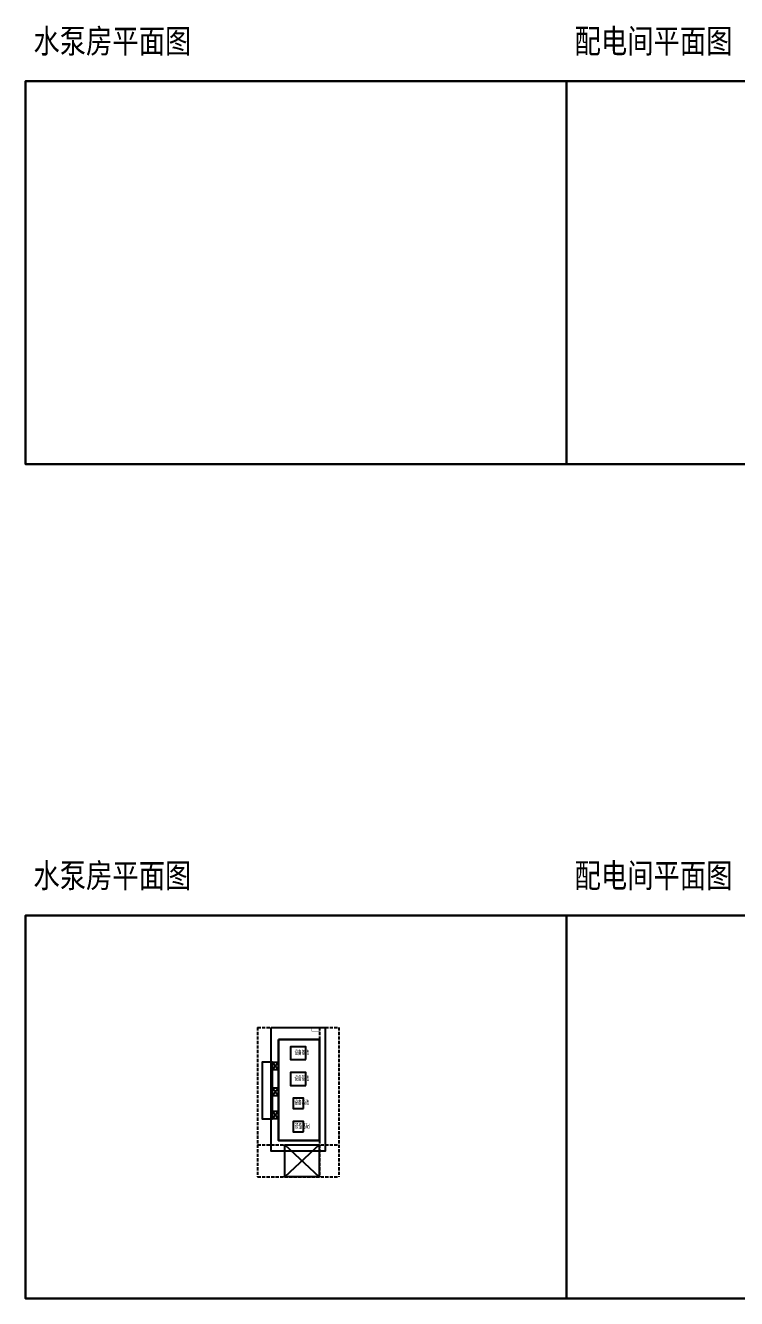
# Model space of a CAD drawing. Header units: millimetres. Extents: x 1742399 to 4898386, y 2481636 to 5226310.
# Drawn here: x 2992582 to 3047772, y 2816676 to 2915429 of the extents above; entities that cross this region are included whole.
import ezdxf
from ezdxf.enums import TextEntityAlignment as Align

# ---------------------------------------------------------------- set-up
doc = ezdxf.new("R2010")
doc.units = ezdxf.units.MM
doc.header["$LTSCALE"] = 1000
doc.linetypes.add('DASH', pattern=[0.35, 0.25, -0.1])
for name, color, linetype in [('VIEW', 7, 'Continuous'), ('YHG_填充', 8, 'Continuous'), ('YHJ_剖面_梁板', 4, 'Continuous'), ('YHJ_立面_墙线中', 2, 'Continuous'), ('图框', 7, 'Continuous'), ('电缆沟', 7, 'Continuous')]:
    doc.layers.add(name, color=color, linetype=linetype)
doc.layers.add('管', color=1, linetype='Continuous', lineweight=30)
doc.styles.add('HZ1', font='romans.shx', dxfattribs={"width": 0.7, "bigfont": 'hztxt.shx'})
doc.styles.add('tssdeng', font='tssdeng.shx', dxfattribs={"width": 0.7, "bigfont": 'hztxt.shx'})
doc.styles.add('图框栏', font='simhei.ttf')

# ---------------------------------------------------------------- blocks, each defined once
blk = doc.blocks.new('视图')
at = {"layer": 'VIEW'}
blk.add_lwpolyline([(0, 0), (42000, 0), (42000, 29700), (0, 29700)], close=True, dxfattribs=at)
blk.add_lwpolyline([(0, 29700), (42000, 29700), (42000, 0), (0, 0), (0, 29700)], dxfattribs=at)
at = {"layer": 'VIEW', "style": 'HZ1', "width": 0.7, "flags": 1}
blk.add_attdef('视图类型', (15, 29936), '', height=300, dxfattribs=at)

msp = doc.modelspace()

# ---------------------------------------------------------------- linework, layer by layer
at = {"layer": 'YHG_填充', "linetype": 'DASH'}
for points in [[(3010599, 2837711.9), (3010599, 2826111.9)], [(3010599, 2837711.9), (3016899, 2837711.9)], [(3015399, 2837711.9), (3015399, 2826111.9)], [(3016899, 2837711.9), (3016899, 2826111.9)], [(3010599, 2828611.9), (3016899, 2828611.9)], [(3010599, 2826111.9), (3016899, 2826111.9)]]:
    msp.add_lwpolyline(points, dxfattribs=at)
at = {"layer": 'YHJ_剖面_梁板', "color": 5}
msp.add_lwpolyline([(3011653.5, 2837711.9), (3015853.5, 2837711.9), (3015853.5, 2828111.9), (3011653.5, 2828111.9)], close=True, dxfattribs=at)
at = {"layer": 'YHJ_剖面_梁板'}
for points in [[(3014353.5, 2835211.9), (3014353.5, 2836211.9), (3013153.5, 2836211.9), (3013153.5, 2835211.9)], [(3011765.1, 2835011.9), (3010965.1, 2835011.9), (3010965.1, 2830611.9), (3011765.1, 2830611.9)], [(3011765.1, 2835011.9), (3012225.1, 2835011.9), (3012225.1, 2834411.9), (3011765.1, 2834411.9)], [(3014353.5, 2833211.9), (3014353.5, 2834211.9), (3013153.5, 2834211.9), (3013153.5, 2833211.9)], [(3011765.1, 2833011.9), (3012225.1, 2833011.9), (3012225.1, 2832411.9), (3011765.1, 2832411.9)], [(3014153.5, 2831411.9), (3014153.5, 2832211.9), (3013353.5, 2832211.9), (3013353.5, 2831411.9)], [(3011765.1, 2831211.9), (3012225.1, 2831211.9), (3012225.1, 2830611.9), (3011765.1, 2830611.9)], [(3014153.5, 2829611.9), (3014153.5, 2830411.9), (3013353.5, 2830411.9), (3013353.5, 2829611.9)], [(3012712.9, 2828611.9), (3015376.5, 2828611.9), (3015376.5, 2826111.9), (3012712.9, 2826111.9)]]:
    msp.add_lwpolyline(points, close=True, dxfattribs=at)
for points in [[(3012225.1, 2835011.9), (3011765.1, 2834411.9)], [(3011765.1, 2835011.9), (3012225.1, 2834411.9)], [(3012225.1, 2833011.9), (3011765.1, 2832411.9)], [(3011765.1, 2833011.9), (3012225.1, 2832411.9)], [(3012225.1, 2831211.9), (3011765.1, 2830611.9)], [(3011765.1, 2831211.9), (3012225.1, 2830611.9)], [(3015376.5, 2828611.9), (3012712.9, 2826111.9)], [(3012712.9, 2828611.9), (3015376.5, 2826111.9)]]:
    msp.add_lwpolyline(points, dxfattribs=at)
at = {"layer": 'YHJ_立面_墙线中', "const_width": 30}
msp.add_lwpolyline([(3014799, 2837711.9), (3014799, 2837411.9), (3015399, 2837411.9), (3015399, 2837711.9)], dxfattribs=at)
at = {"layer": '管'}
msp.add_lwpolyline([(3012225.1, 2836757.7), (3015399, 2836757.7), (3015399, 2828924.1), (3012225.1, 2828924.1)], close=True, dxfattribs=at)

# ---------------------------------------------------------------- block references
at = {"layer": 'VIEW'}
for p in [(2992582.2, 2881408.3), (3034582.2, 2881408.3), (2992582.2, 2816676.2), (3034582.2, 2816676.2)]:
    msp.add_blockref('视图', p, dxfattribs=at)

# ---------------------------------------------------------------- texts
at = {"layer": '图框', "color": 252, "true_color": 0x939598, "style": '图框栏', "width": 0.8}
for s, p in [('水泵房平面图', (2999326.3, 2914252.8)), ('配电间平面图', (3041326.3, 2914252.8)), ('水泵房平面图', (2999326.3, 2849520.7)), ('配电间平面图', (3041326.3, 2849520.7))]:
    msp.add_text(s, height=1871.1, dxfattribs=at).set_placement(p, align=Align.MIDDLE)
at = {"layer": '电缆沟', "ltscale": 1.5, "style": 'tssdeng', "width": 0.6}
for p in [(3013453.9, 2835558.2), (3013453.9, 2833560.4), (3013453.9, 2831683.4), (3013496.4, 2829854.6)]:
    msp.add_text('设备基础', height=350, dxfattribs=at).set_placement(p)

doc.saveas('drawing.dxf')
